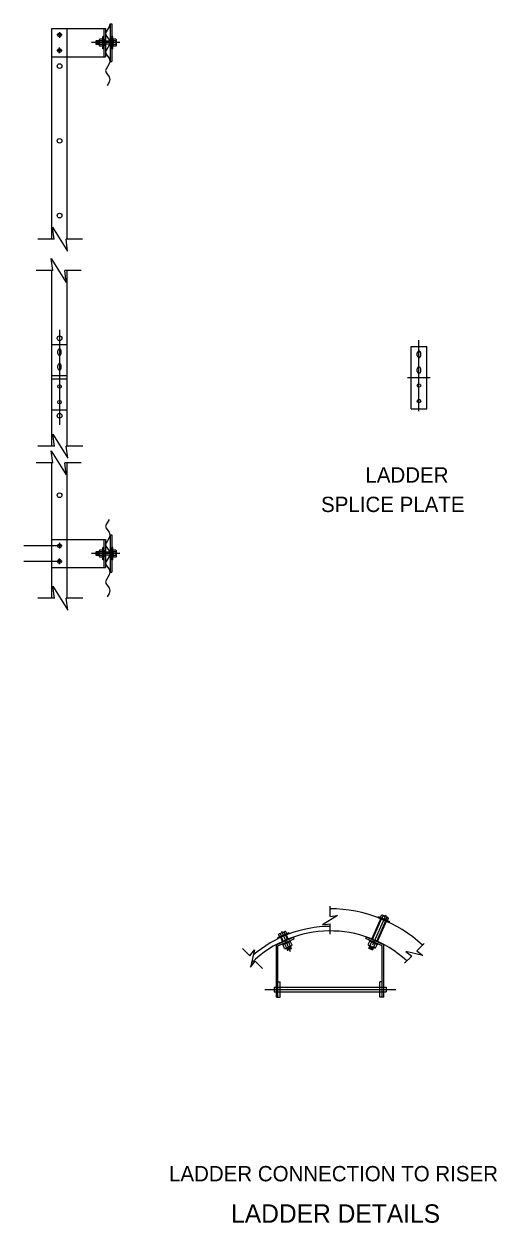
# Model space of a CAD drawing. Extents: x -808.4 to -747.1, y 435.2 to 499.8.
# Drawn here: x -769.58 to -763.25, y 482.09 to 498.12 of the extents above; entities that cross this region are included whole.
import ezdxf

# ---------------------------------------------------------------- set-up
doc = ezdxf.new("R2010")
doc.units = 0
for name, color, linetype in [('df_DETAIL', 7, 'Continuous'), ('df_INLET', 7, 'Continuous'), ('df_NO-PLOT', 7, 'Continuous'), ('str_Center-Line-A', 7, 'Continuous')]:
    doc.layers.add(name, color=color, linetype=linetype)

msp = doc.modelspace()

# ---------------------------------------------------------------- linework, layer by layer
at = {"layer": 'df_DETAIL'}
for p, q in [((-769.204, 497.706), (-769.204, 498.06)), ((-769.204, 498.06), (-768.485, 498.06)), ((-768.996, 497.685), (-768.996, 498.06)), ((-769.204, 497.559), (-769.204, 497.978)), ((-769.204, 497.685), (-768.485, 497.685)), ((-769.204, 495.245), (-769.204, 497.559)), ((-768.996, 495.245), (-768.996, 497.685)), ((-769.172, 495.245), (-769.392, 495.245)), ((-768.792, 495.245), (-769.012, 495.245)), ((-769.191, 494.826), (-769.411, 494.826)), ((-769.204, 492.478), (-769.204, 494.826)), ((-768.811, 494.826), (-769.031, 494.826)), ((-768.996, 492.478), (-768.996, 494.826)), ((-769.204, 493.836), (-768.996, 493.836)), ((-769.204, 492.961), (-769.204, 493.836)), ((-769.123, 493.716), (-769.123, 493.753)), ((-769.077, 493.716), (-769.077, 493.753)), ((-768.996, 492.961), (-768.996, 493.836)), ((-764.398, 493.809), (-764.19, 493.809)), ((-764.398, 492.976), (-764.398, 493.809)), ((-764.316, 493.687), (-764.316, 493.724)), ((-764.27, 493.687), (-764.27, 493.724)), ((-764.19, 492.976), (-764.19, 493.809)), ((-769.123, 493.519), (-769.123, 493.556)), ((-769.077, 493.519), (-769.077, 493.556)), ((-769.204, 493.42), (-768.996, 493.42)), ((-769.204, 493.378), (-768.996, 493.378)), ((-764.447, 493.393), (-764.145, 493.393)), ((-764.317, 493.476), (-764.317, 493.513)), ((-764.271, 493.476), (-764.271, 493.513)), ((-769.204, 492.961), (-768.996, 492.961)), ((-764.398, 492.976), (-764.19, 492.976)), ((-769.169, 492.478), (-769.389, 492.478)), ((-769.21, 492.478), (-769.296, 492.478)), ((-768.789, 492.478), (-769.009, 492.478)), ((-769.191, 492.253), (-769.411, 492.253)), ((-769.204, 490.443), (-769.204, 492.253)), ((-768.811, 492.253), (-769.031, 492.253)), ((-768.996, 491.228), (-768.996, 492.253)), ((-768.996, 490.853), (-768.996, 491.228)), ((-768.996, 490.443), (-768.996, 490.853)), ((-769.169, 490.443), (-769.389, 490.443)), ((-768.789, 490.443), (-769.009, 490.443)), ((-765.482, 486.188), (-765.482, 486.326)), ((-764.926, 485.886), (-764.801, 486.169)), ((-764.916, 485.882), (-764.791, 486.164)), ((-764.739, 486.206), (-764.899, 485.844)), ((-764.843, 486.176), (-764.838, 486.187)), ((-764.843, 486.176), (-764.691, 486.108)), ((-764.838, 486.187), (-764.686, 486.119)), ((-764.81, 486.174), (-764.796, 486.205)), ((-764.714, 486.132), (-764.81, 486.174)), ((-764.787, 486.164), (-764.773, 486.195)), ((-764.71, 486.172), (-764.783, 486.204)), ((-764.737, 486.142), (-764.723, 486.173)), ((-764.714, 486.132), (-764.701, 486.163)), ((-765.482, 485.951), (-765.482, 486.088)), ((-764.858, 485.858), (-764.733, 486.141)), ((-764.849, 485.854), (-764.724, 486.136)), ((-764.691, 486.108), (-764.686, 486.119)), ((-766.201, 485.807), (-765.97, 485.909)), ((-766.032, 485.969), (-766.185, 485.902)), ((-766.18, 485.891), (-766.185, 485.902)), ((-766.027, 485.958), (-766.18, 485.891)), ((-766.18, 485.793), (-765.961, 485.89)), ((-766.156, 485.914), (-766.17, 485.945)), ((-766.161, 485.954), (-766.088, 485.987)), ((-766.156, 485.914), (-766.061, 485.957)), ((-766.134, 485.924), (-766.147, 485.955)), ((-766.118, 485.853), (-766.147, 485.919)), ((-766.108, 485.858), (-766.137, 485.923)), ((-766.133, 485.99), (-766.014, 485.721)), ((-766.012, 485.854), (-766.118, 485.807)), ((-766.022, 485.85), (-766.103, 485.814)), ((-766.084, 485.947), (-766.097, 485.977)), ((-766.05, 485.881), (-766.079, 485.947)), ((-766.061, 485.957), (-766.074, 485.987)), ((-766.041, 485.885), (-766.07, 485.951)), ((-766.016, 485.793), (-766.036, 485.839)), ((-766.027, 485.958), (-766.032, 485.969)), ((-766.018, 485.85), (-766.022, 485.85)), ((-766.012, 485.854), (-766.017, 485.866)), ((-765.991, 485.804), (-766.012, 485.85)), ((-765.961, 485.89), (-765.97, 485.909)), ((-765.961, 485.89), (-765.97, 485.909)), ((-765.005, 485.891), (-764.997, 485.91)), ((-764.784, 485.793), (-765.005, 485.891)), ((-764.764, 485.807), (-764.997, 485.91)), ((-764.973, 485.811), (-764.952, 485.857)), ((-764.957, 485.864), (-764.955, 485.869)), ((-764.957, 485.864), (-764.846, 485.814)), ((-764.948, 485.8), (-764.928, 485.846)), ((-764.946, 485.857), (-764.942, 485.857)), ((-764.942, 485.857), (-764.861, 485.821)), ((-764.899, 485.844), (-764.917, 485.802)), ((-766.556, 485.661), (-766.654, 485.759)), ((-766.201, 485.107), (-766.201, 485.807)), ((-766.18, 485.107), (-766.18, 485.793)), ((-766.118, 485.808), (-766.123, 485.819)), ((-766.12, 485.813), (-766.123, 485.819)), ((-766.09, 485.76), (-766.111, 485.806)), ((-766.106, 485.811), (-766.103, 485.814)), ((-766.065, 485.771), (-766.086, 485.817)), ((-766.083, 485.76), (-766.08, 485.76)), ((-765.998, 485.796), (-766.08, 485.76)), ((-766.065, 485.767), (-766.013, 485.79)), ((-766.065, 485.764), (-766.009, 485.784)), ((-766.061, 485.755), (-766.005, 485.775)), ((-766.057, 485.746), (-766.001, 485.766)), ((-766.054, 485.738), (-765.997, 485.758)), ((-766.008, 485.754), (-766.048, 485.736)), ((-765.996, 485.799), (-765.998, 485.796)), ((-764.968, 485.806), (-764.966, 485.803)), ((-764.91, 485.745), (-764.967, 485.765)), ((-764.966, 485.803), (-764.884, 485.767)), ((-764.907, 485.753), (-764.963, 485.773)), ((-764.903, 485.762), (-764.959, 485.782)), ((-764.956, 485.761), (-764.916, 485.743)), ((-764.899, 485.771), (-764.955, 485.791)), ((-764.899, 485.774), (-764.951, 485.797)), ((-764.899, 485.778), (-764.878, 485.824)), ((-764.881, 485.767), (-764.884, 485.767)), ((-764.874, 485.767), (-764.853, 485.813)), ((-764.858, 485.818), (-764.861, 485.821)), ((-764.846, 485.814), (-764.844, 485.82)), ((-764.784, 485.107), (-764.784, 485.793)), ((-764.764, 485.107), (-764.764, 485.807)), ((-764.321, 485.73), (-764.223, 485.827)), ((-766.388, 485.493), (-766.486, 485.591)), ((-764.489, 485.562), (-764.391, 485.659)), ((-766.23, 485.242), (-766.23, 485.18)), ((-766.18, 485.315), (-766.149, 485.315)), ((-766.149, 485.107), (-766.149, 485.315)), ((-764.784, 485.315), (-764.816, 485.315)), ((-764.816, 485.107), (-764.816, 485.315)), ((-764.734, 485.242), (-764.734, 485.18)), ((-766.201, 485.107), (-766.149, 485.107)), ((-764.764, 485.107), (-764.816, 485.107))]:
    msp.add_line(p, q, dxfattribs=at)
for points in [[(-769.172, 495.245), (-769.192, 495.405), (-768.992, 495.085), (-769.012, 495.245)], [(-769.191, 494.826), (-769.211, 494.986), (-769.011, 494.666), (-769.031, 494.826)], [(-769.169, 492.478), (-769.189, 492.638), (-768.989, 492.318), (-769.009, 492.478)], [(-769.191, 492.253), (-769.211, 492.413), (-769.011, 492.093), (-769.031, 492.253)], [(-769.169, 490.443), (-769.189, 490.603), (-768.989, 490.283), (-769.009, 490.443)], [(-765.482, 486.188), (-765.382, 486.201), (-765.582, 486.076), (-765.482, 486.088)], [(-766.556, 485.661), (-766.494, 485.741), (-766.547, 485.511), (-766.486, 485.591)], [(-766.064, 485.767), (-766.065, 485.765)], [(-766.064, 485.763), (-766.06, 485.762)], [(-766.059, 485.76), (-766.061, 485.757)], [(-766.06, 485.755), (-766.056, 485.754)], [(-766.055, 485.752), (-766.058, 485.748)], [(-766.057, 485.746), (-766.052, 485.745)], [(-766.051, 485.743), (-766.054, 485.739)], [(-766.053, 485.737), (-766.048, 485.736)], [(-766.014, 485.789), (-766.015, 485.787)], [(-766.014, 485.785), (-766.01, 485.784)], [(-766.009, 485.782), (-766.011, 485.778)], [(-766.011, 485.776), (-766.006, 485.776)], [(-766.005, 485.774), (-766.008, 485.77)], [(-766.007, 485.768), (-766.002, 485.767)], [(-766.001, 485.765), (-766.004, 485.761)], [(-766.003, 485.759), (-765.998, 485.758)], [(-764.961, 485.766), (-764.966, 485.765)], [(-764.963, 485.772), (-764.96, 485.768)], [(-764.957, 485.775), (-764.962, 485.774)], [(-764.959, 485.78), (-764.956, 485.777)], [(-764.953, 485.783), (-764.958, 485.782)], [(-764.955, 485.789), (-764.953, 485.785)], [(-764.95, 485.792), (-764.954, 485.791)], [(-764.95, 485.796), (-764.949, 485.794)], [(-764.911, 485.744), (-764.916, 485.743)], [(-764.913, 485.75), (-764.91, 485.746)], [(-764.907, 485.753), (-764.912, 485.752)], [(-764.909, 485.759), (-764.906, 485.755)], [(-764.904, 485.762), (-764.908, 485.761)], [(-764.905, 485.767), (-764.903, 485.763)], [(-764.9, 485.77), (-764.904, 485.769)], [(-764.9, 485.774), (-764.899, 485.772)], [(-764.321, 485.73), (-764.241, 485.668), (-764.471, 485.721), (-764.391, 485.659)], [(-766.353, 485.211), (-764.604, 485.211)], [(-766.23, 485.242), (-764.734, 485.242)], [(-766.23, 485.18), (-764.734, 485.18)]]:
    msp.add_lwpolyline(points, dxfattribs=at)
for centre, radius in [((-769.1, 497.56), 0.0312), ((-769.1, 496.56), 0.0312), ((-769.1, 495.56), 0.0312), ((-769.1, 493.92), 0.0312), ((-769.1, 493.274), 0.0234), ((-764.294, 493.289), 0.0234), ((-769.1, 493.065), 0.0234), ((-764.294, 493.08), 0.0234), ((-769.1, 492.883), 0.0312), ((-769.1, 491.82), 0.0312)]:
    msp.add_circle(centre, radius, dxfattribs=at)
for centre, radius, start, end in [((-769.1, 493.753), 0.023, 0, 180), ((-769.1, 493.716), 0.023, 180, 0), ((-764.293, 493.724), 0.023, 0, 180), ((-769.1, 493.556), 0.023, 0, 180), ((-764.294, 493.513), 0.023, 0, 180), ((-764.293, 493.687), 0.023, 180, 0), ((-769.1, 493.519), 0.023, 180, 0), ((-764.294, 493.476), 0.023, 180, 0), ((-765.482, 484.485), 1.806, 46.8732, 90), ((-765.482, 484.485), 1.509, 47.2411, 134.2121), ((-765.482, 484.485), 1.569, 90, 130.9917)]:
    msp.add_arc(centre, radius, start, end, dxfattribs=at)
for centre, major_axis, ratio, start_param, end_param in [((-764.79, 486.188), (0.0165, -0.0073), 0.960178, 0.809784, 2.331809), ((-764.797, 486.165), (0.00476, -0.00211), 0.666667, 0, 1.570796), ((-764.777, 486.12), (0.071, -0.0314), 0.960178, 1.211089, 1.930503), ((-764.717, 486.156), (0.0165, -0.0073), 0.960178, 0.809784, 2.331809), ((-764.73, 486.135), (-0.00476, 0.00211), 0.666667, 4.712389, 6.283185), ((-766.154, 485.939), (0.0165, 0.0073), 0.960178, 0.809784, 2.331809), ((-766.094, 485.902), (0.071, 0.0314), 0.960178, 1.211089, 1.930503), ((-766.141, 485.918), (-0.00476, -0.00211), 0.666667, 3.141593, 4.712389), ((-766.081, 485.971), (0.0165, 0.0073), 0.960178, 0.809784, 2.331809), ((-766.023, 485.742), (-0.0395, 0.0893), 0.988095, 5.999391, 6.566979), ((-766.074, 485.947), (-0.00476, -0.00211), 0.666667, 4.712389, 6.283185), ((-766.015, 485.825), (0.0105, -0.0237), 0.988095, 2.584993, 3.698192), ((-764.949, 485.831), (-0.0105, -0.0237), 0.988095, 2.584993, 3.698192), ((-764.941, 485.749), (0.0395, 0.0893), 0.988095, 5.999391, 6.566979), ((-766.089, 485.792), (0.0105, -0.0237), 0.988095, 2.584993, 3.698192), ((-766.087, 485.785), (-0.0105, 0.0237), 0.988095, 2.584993, 3.698192), ((-766.079, 485.868), (0.0395, -0.0893), 0.988095, 5.999391, 6.566979), ((-766.064, 485.764), (-0.00048, 0.00108), 0.732113, 0.463648, 2.677945), ((-766.061, 485.756), (-0.00048, 0.00108), 0.732113, 0.463648, 2.677945), ((-766.06, 485.761), (-0.00048, 0.00108), 0.732113, 3.60524, 5.819538), ((-766.057, 485.747), (-0.00048, 0.00108), 0.732113, 0.463648, 2.677945), ((-766.056, 485.753), (-0.00048, 0.00108), 0.732113, 3.60524, 5.819538), ((-766.053, 485.738), (-0.00048, 0.00108), 0.732113, 0.463648, 0.604217), ((-766.053, 485.738), (-0.00048, 0.00108), 0.732113, 0.463648, 2.677945), ((-766.052, 485.744), (-0.00048, 0.00108), 0.732113, 3.60524, 5.819538), ((-766.012, 485.818), (-0.0105, 0.0237), 0.988095, 2.584993, 3.698192), ((-766.014, 485.786), (-0.00048, 0.00108), 0.732113, 0.463648, 2.677945), ((-766.011, 485.777), (-0.00048, 0.00108), 0.732113, 0.463648, 2.677945), ((-766.01, 485.783), (-0.00048, 0.00108), 0.732113, 3.60524, 5.819538), ((-766.007, 485.769), (0.00048, -0.00108), 0.732113, 3.60524, 5.819538), ((-766.006, 485.774), (-0.00048, 0.00108), 0.732113, 3.60524, 5.819538), ((-766.003, 485.76), (-0.00048, 0.00108), 0.732113, 0.463648, 2.677945), ((-766.002, 485.766), (-0.00048, 0.00108), 0.732113, 3.60524, 5.819538), ((-765.998, 485.757), (-0.00048, 0.00108), 0.732113, 4.92949, 5.819538), ((-764.952, 485.825), (0.0105, 0.0237), 0.988095, 2.584993, 3.698192), ((-764.966, 485.764), (0.00048, 0.00108), 0.732113, 0.463648, 1.353695), ((-764.962, 485.773), (0.00048, 0.00108), 0.732113, 0.463648, 2.677945), ((-764.961, 485.767), (0.00048, 0.00108), 0.732113, 3.60524, 5.819538), ((-764.958, 485.781), (0.00048, 0.00108), 0.732113, 0.463648, 2.677945), ((-764.957, 485.776), (-0.00048, -0.00108), 0.732113, 0.463648, 2.677945), ((-764.954, 485.79), (0.00048, 0.00108), 0.732113, 0.463648, 2.677945), ((-764.953, 485.784), (0.00048, 0.00108), 0.732113, 3.60524, 5.819538), ((-764.95, 485.793), (0.00048, 0.00108), 0.732113, 3.60524, 5.819538), ((-764.885, 485.874), (-0.0395, -0.0893), 0.988095, 5.999391, 6.566979), ((-764.912, 485.751), (0.00048, 0.00108), 0.732113, 0.463648, 2.677945), ((-764.911, 485.745), (0.00048, 0.00108), 0.732113, 3.60524, 5.819538), ((-764.911, 485.745), (0.00048, 0.00108), 0.732113, 5.678969, 5.819538), ((-764.908, 485.76), (0.00048, 0.00108), 0.732113, 0.463648, 2.677945), ((-764.907, 485.754), (0.00048, 0.00108), 0.732113, 3.60524, 5.819538), ((-764.904, 485.768), (0.00048, 0.00108), 0.732113, 0.463648, 2.677945), ((-764.903, 485.763), (0.00048, 0.00108), 0.732113, 3.60524, 5.819538), ((-764.9, 485.771), (0.00048, 0.00108), 0.732113, 3.60524, 5.819538), ((-764.877, 485.792), (0.0105, 0.0237), 0.988095, 2.584993, 3.698192), ((-764.875, 485.799), (-0.0105, -0.0237), 0.988095, 2.584993, 3.698192)]:
    msp.add_ellipse(centre, major_axis=major_axis, ratio=ratio, start_param=start_param, end_param=end_param, dxfattribs=at)
at = {"layer": 'df_INLET'}
for p, q in [((-768.506, 498.06), (-768.506, 497.685)), ((-768.485, 498.06), (-768.485, 497.685)), ((-768.434, 498.085), (-768.478, 498.016)), ((-768.423, 498.123), (-768.423, 497.623)), ((-768.423, 498.123), (-768.402, 498.123)), ((-768.402, 498.123), (-768.402, 497.623)), ((-769.063, 497.977), (-769.138, 497.977)), ((-769.1, 498.014), (-769.1, 497.939)), ((-768.293, 497.873), (-768.672, 497.873)), ((-768.613, 497.892), (-768.608, 497.898)), ((-768.613, 497.892), (-768.613, 497.851)), ((-768.569, 497.899), (-768.608, 497.898)), ((-768.606, 497.89), (-768.605, 497.855)), ((-768.599, 497.897), (-768.598, 497.847)), ((-768.591, 497.891), (-768.591, 497.855)), ((-768.584, 497.898), (-768.583, 497.847)), ((-768.577, 497.892), (-768.576, 497.855)), ((-768.569, 497.909), (-768.569, 497.836)), ((-768.527, 497.919), (-768.564, 497.919)), ((-768.527, 497.899), (-768.564, 497.899)), ((-768.522, 497.789), (-768.522, 497.956)), ((-768.506, 497.956), (-768.522, 497.956)), ((-768.522, 497.909), (-768.522, 497.836)), ((-768.506, 497.789), (-768.506, 497.956)), ((-768.485, 497.909), (-768.506, 497.909)), ((-768.402, 497.893), (-768.506, 497.893)), ((-768.479, 497.972), (-768.435, 497.912)), ((-768.402, 497.909), (-768.423, 497.909)), ((-768.402, 497.789), (-768.402, 497.956)), ((-768.387, 497.956), (-768.402, 497.956)), ((-768.387, 497.789), (-768.387, 497.956)), ((-768.387, 497.836), (-768.387, 497.909)), ((-768.345, 497.919), (-768.381, 497.919)), ((-768.345, 497.898), (-768.381, 497.898)), ((-768.34, 497.836), (-768.34, 497.909)), ((-769.063, 497.768), (-769.138, 497.768)), ((-769.1, 497.731), (-769.1, 497.806)), ((-768.613, 497.851), (-768.607, 497.846)), ((-768.568, 497.847), (-768.607, 497.846)), ((-768.527, 497.847), (-768.564, 497.847)), ((-768.527, 497.826), (-768.564, 497.826)), ((-768.506, 497.789), (-768.522, 497.789)), ((-768.402, 497.852), (-768.506, 497.852)), ((-768.485, 497.836), (-768.506, 497.836)), ((-768.479, 497.725), (-768.435, 497.664)), ((-768.434, 497.838), (-768.478, 497.768)), ((-768.402, 497.836), (-768.423, 497.836)), ((-768.387, 497.789), (-768.402, 497.789)), ((-768.345, 497.846), (-768.381, 497.846)), ((-768.345, 497.825), (-768.381, 497.826)), ((-768.434, 497.59), (-768.478, 497.52)), ((-768.423, 497.623), (-768.402, 497.623)), ((-768.479, 497.477), (-768.435, 497.417)), ((-768.434, 497.343), (-768.463, 497.297)), ((-768.434, 491.498), (-768.478, 491.428)), ((-768.479, 491.385), (-768.435, 491.325)), ((-768.423, 491.29), (-768.423, 490.79)), ((-768.423, 491.29), (-768.402, 491.29)), ((-768.402, 491.29), (-768.402, 490.79)), ((-769.063, 491.144), (-769.575, 491.144)), ((-769.204, 491.228), (-768.485, 491.228)), ((-769.1, 491.182), (-769.1, 491.107)), ((-768.506, 491.228), (-768.506, 490.853)), ((-768.485, 491.228), (-768.485, 490.853)), ((-768.479, 491.138), (-768.435, 491.077)), ((-768.434, 491.251), (-768.478, 491.181)), ((-769.1, 490.898), (-769.1, 490.973)), ((-768.293, 491.04), (-768.672, 491.04)), ((-768.613, 491.06), (-768.608, 491.065)), ((-768.613, 491.06), (-768.613, 491.018)), ((-768.613, 491.018), (-768.607, 491.013)), ((-768.569, 491.066), (-768.608, 491.065)), ((-768.568, 491.014), (-768.607, 491.013)), ((-768.606, 491.058), (-768.605, 491.023)), ((-768.599, 491.065), (-768.598, 491.014)), ((-768.591, 491.058), (-768.591, 491.022)), ((-768.584, 491.065), (-768.583, 491.015)), ((-768.577, 491.059), (-768.576, 491.023)), ((-768.569, 491.077), (-768.569, 491.004)), ((-768.527, 491.087), (-768.564, 491.087)), ((-768.527, 491.066), (-768.564, 491.066)), ((-768.527, 491.014), (-768.564, 491.014)), ((-768.527, 490.993), (-768.564, 490.993)), ((-768.522, 490.957), (-768.522, 491.123)), ((-768.506, 491.123), (-768.522, 491.123)), ((-768.522, 491.077), (-768.522, 491.004)), ((-768.506, 490.957), (-768.506, 491.123)), ((-768.485, 491.077), (-768.506, 491.077)), ((-768.402, 491.061), (-768.506, 491.061)), ((-768.402, 491.019), (-768.506, 491.019)), ((-768.485, 491.004), (-768.506, 491.004)), ((-768.434, 491.003), (-768.478, 490.933)), ((-768.402, 491.077), (-768.423, 491.077)), ((-768.402, 491.004), (-768.423, 491.004)), ((-768.402, 490.957), (-768.402, 491.123)), ((-768.387, 491.123), (-768.402, 491.123)), ((-768.387, 490.957), (-768.387, 491.123)), ((-768.387, 491.004), (-768.387, 491.076)), ((-768.345, 491.087), (-768.381, 491.087)), ((-768.345, 491.066), (-768.381, 491.066)), ((-768.345, 491.014), (-768.381, 491.014)), ((-768.345, 490.993), (-768.381, 490.993)), ((-768.34, 491.003), (-768.34, 491.076)), ((-769.063, 490.936), (-769.575, 490.936)), ((-769.204, 490.853), (-768.485, 490.853)), ((-768.506, 490.957), (-768.522, 490.957)), ((-768.479, 490.89), (-768.435, 490.83)), ((-768.387, 490.957), (-768.402, 490.957)), ((-768.434, 490.755), (-768.478, 490.685)), ((-768.423, 490.79), (-768.402, 490.79)), ((-768.479, 490.642), (-768.435, 490.582)), ((-768.434, 490.508), (-768.463, 490.462))]:
    msp.add_line(p, q, dxfattribs=at)
for centre in [(-769.1, 497.977), (-769.1, 497.768), (-769.1, 491.144), (-769.1, 490.936)]:
    msp.add_circle(centre, 0.026, dxfattribs=at)
for centre, radius, start, end in [((-768.556, 497.909), 0.013, 126.8699, 233.1301), ((-768.501, 497.873), 0.0677, 157.3801, 202.6199), ((-768.535, 497.909), 0.013, 306.8699, 53.1301), ((-768.59, 497.873), 0.0677, 337.3801, 22.6199), ((-768.556, 497.836), 0.013, 126.8699, 233.1301), ((-768.535, 497.836), 0.013, 306.8699, 53.1301), ((-768.556, 491.077), 0.013, 126.8699, 233.1301), ((-768.501, 491.04), 0.0677, 157.3801, 202.6199), ((-768.556, 491.004), 0.013, 126.8699, 233.1301), ((-768.535, 491.077), 0.013, 306.8699, 53.1301), ((-768.59, 491.04), 0.0677, 337.3801, 22.6199), ((-768.535, 491.004), 0.013, 306.8699, 53.1301)]:
    msp.add_arc(centre, radius, start, end, dxfattribs=at)
for centre, major_axis, ratio, start_param, end_param in [((-768.506, 498.123), (0.0831, 0), 0.882355, 5.751461, 6.283185), ((-768.434, 497.994), (0.0505, 0), 0.882355, 2.632863, 3.650322), ((-768.506, 497.875), (0.0831, 0), 0.882355, 5.751461, 6.814909), ((-768.319, 497.872), (-0.0257, 0.0626), 0.99, 0.783221, 1.572804), ((-768.374, 497.909), (-0.0049, 0.012), 0.99, 0.250717, 2.105308), ((-768.353, 497.909), (-0.0049, 0.012), 0.99, 3.39231, 5.2469), ((-768.407, 497.873), (-0.0257, 0.0626), 0.99, 3.924814, 4.714396), ((-768.434, 497.746), (0.0505, 0), 0.882355, 2.632863, 3.650322), ((-768.374, 497.836), (0.0049, -0.012), 0.99, 3.39231, 5.2469), ((-768.353, 497.836), (0.0049, -0.012), 0.99, 0.250717, 2.105308), ((-768.506, 497.627), (0.0831, 0), 0.882355, 5.751461, 6.814909), ((-768.434, 497.499), (0.0505, 0), 0.882355, 2.632863, 3.650322), ((-768.506, 497.38), (0.0831, 0), 0.882355, 5.751461, 6.814909), ((-768.434, 491.407), (0.0505, 0), 0.882355, 2.632863, 3.650322), ((-768.506, 491.288), (0.0831, 0), 0.882355, 5.751461, 6.814909), ((-768.434, 491.159), (0.0505, 0), 0.882355, 2.632863, 3.650322), ((-768.506, 491.04), (0.0831, 0), 0.882355, 5.751461, 6.814909), ((-768.319, 491.04), (-0.0257, 0.0626), 0.99, 0.783221, 1.572804), ((-768.374, 491.076), (-0.0049, 0.012), 0.99, 0.250717, 2.105308), ((-768.374, 491.004), (0.0049, -0.012), 0.99, 3.39231, 5.2469), ((-768.353, 491.076), (-0.0049, 0.012), 0.99, 3.39231, 5.2469), ((-768.407, 491.04), (-0.0257, 0.0626), 0.99, 3.924814, 4.714396), ((-768.353, 491.003), (0.0049, -0.012), 0.99, 0.250717, 2.105308), ((-768.434, 490.912), (0.0505, 0), 0.882355, 2.632863, 3.650322), ((-768.506, 490.793), (0.0831, 0), 0.882355, 5.751461, 6.814909), ((-768.434, 490.664), (0.0505, 0), 0.882355, 2.632863, 3.650322), ((-768.506, 490.545), (0.0831, 0), 0.882355, 5.751461, 6.814909)]:
    msp.add_ellipse(centre, major_axis=major_axis, ratio=ratio, start_param=start_param, end_param=end_param, dxfattribs=at)
at = {"layer": 'str_Center-Line-A'}
for p, q in [((-769.1, 494.034), (-769.1, 492.764)), ((-764.294, 492.947), (-764.294, 493.894))]:
    msp.add_line(p, q, dxfattribs=at)

# ---------------------------------------------------------------- texts
at = {"layer": 'df_NO-PLOT'}
for s, height, p in [('LADDER', 0.2048, (-765.01, 491.99)), ('SPLICE PLATE', 0.20484, (-765.603, 491.596)), ('LADDER CONNECTION TO RISER', 0.20484, (-767.636, 482.646)), ('LADDER DETAILS', 0.2458, (-766.806, 482.092))]:
    msp.add_text(s, height=height, dxfattribs=at).set_placement(p)

doc.saveas('drawing.dxf')
